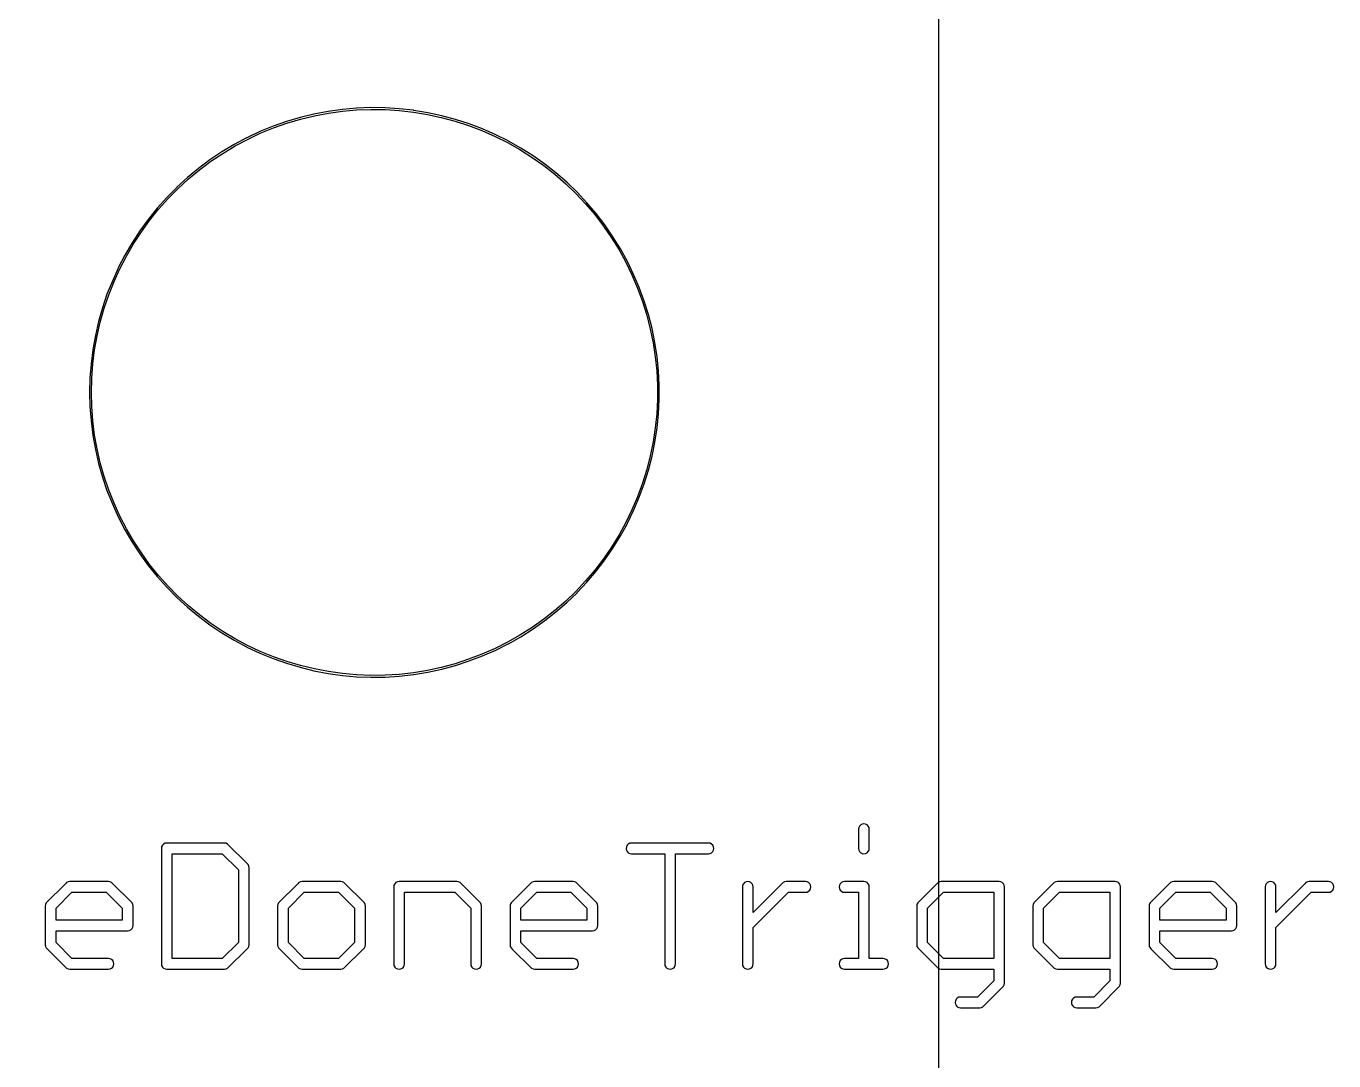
# Model space of a CAD drawing. Extents: x 3 to 69, y 0 to 129.
# Drawn here: x 50.47 to 68.89, y 29.84 to 44.42 of the extents above; entities that cross this region are included whole.
import ezdxf

# ---------------------------------------------------------------- set-up
doc = ezdxf.new("R2010")
doc.units = 0

msp = doc.modelspace()

# ---------------------------------------------------------------- linework, layer by layer
at = {"color": 34, "true_color": 0x008000}
for points in [[(2.7051, 0.3175, 0), (63.32474, 0.3175, 0), (63.32474, 128.81864, 0), (2.7051, 128.81864, 0), (2.7051, 0.3175, 0)], [(55.12307, 43.26382, 0), (54.92242, 43.24604, 0), (54.7243, 43.2181, 0), (54.72037, 43.21747, 0), (54.52225, 43.17937, 0), (54.32667, 43.13111, 0), (54.13363, 43.07523, 0), (53.94567, 43.00919, 0), (53.75771, 42.93299, 0), (53.57737, 42.84663, 0), (53.57383, 42.84483, 0), (53.39603, 42.75085, 0), (53.22331, 42.64671, 0), (53.05567, 42.53495, 0), (52.89565, 42.41303, 0), (52.74071, 42.28603, 0), (52.59085, 42.14887, 0), (52.58804, 42.14606, 0), (52.44834, 42.00382, 0), (52.31372, 41.85396, 0), (52.18672, 41.69648, 0), (52.06988, 41.53392, 0), (51.96066, 41.36628, 0), (51.85906, 41.19356, 0), (51.76508, 41.01321, 0), (51.76328, 41.00968, 0), (51.682, 40.8268, 0), (51.6058, 40.64138, 0), (51.5423, 40.45088, 0), (51.48642, 40.25784, 0), (51.44324, 40.06226, 0), (51.40768, 39.86414, 0), (51.40705, 39.86022, 0), (51.38166, 39.65955, 0), (51.36642, 39.4589, 0), (51.36134, 39.25824, 0), (51.36642, 39.05758, 0), (51.38166, 38.85692, 0), (51.40705, 38.65625, 0), (51.40768, 38.65233, 0), (51.44324, 38.45421, 0), (51.48642, 38.25862, 0), (51.5423, 38.06559, 0), (51.6058, 37.87509, 0), (51.682, 37.68967, 0), (51.76328, 37.50679, 0), (51.76508, 37.50325, 0), (51.85906, 37.32291, 0), (51.96066, 37.15019, 0), (52.06988, 36.98255, 0), (52.18672, 36.81998, 0), (52.31372, 36.6625, 0), (52.44834, 36.51265, 0), (52.58804, 36.37041, 0), (52.59085, 36.3676, 0), (52.74071, 36.23044, 0), (52.89565, 36.10344, 0), (53.05567, 35.98152, 0), (53.22331, 35.86976, 0), (53.39603, 35.76562, 0), (53.57383, 35.67163, 0), (53.57737, 35.66984, 0), (53.75771, 35.58348, 0), (53.94567, 35.50728, 0), (54.13363, 35.44124, 0), (54.32667, 35.38536, 0), (54.52225, 35.3371, 0), (54.72037, 35.299, 0), (54.7243, 35.29838, 0), (54.92242, 35.27042, 0), (55.12307, 35.25266, 0), (55.32374, 35.24503, 0), (55.52439, 35.24758, 0), (55.72506, 35.26027, 0), (55.92572, 35.28313, 0), (55.92964, 35.28376, 0), (56.12776, 35.31678, 0), (56.32334, 35.35996, 0), (56.51892, 35.41076, 0), (56.70942, 35.47426, 0), (56.89738, 35.54538, 0), (57.0828, 35.62666, 0), (57.2606, 35.71556, 0), (57.26414, 35.71736, 0), (57.4394, 35.81642, 0), (57.60958, 35.92564, 0), (57.77468, 36.04247, 0), (57.93216, 36.1644, 0), (58.08456, 36.29648, 0), (58.22934, 36.43618, 0), (58.23215, 36.43898, 0), (58.36931, 36.5863, 0), (58.49885, 36.7387, 0), (58.62077, 36.89873, 0), (58.73507, 37.06383, 0), (58.84175, 37.23655, 0), (58.93827, 37.41181, 0), (58.94007, 37.41534, 0), (59.02643, 37.59568, 0), (59.10517, 37.78111, 0), (59.17629, 37.97161, 0), (59.23471, 38.16211, 0), (59.28551, 38.35769, 0), (59.32615, 38.55327, 0), (59.32678, 38.5572, 0), (59.35726, 38.75786, 0), (59.37758, 38.95597, 0), (59.38774, 39.15664, 0), (59.38774, 39.35984, 0), (59.37758, 39.56049, 0), (59.35726, 39.7586, 0), (59.32678, 39.95926, 0), (59.32615, 39.9632, 0), (59.28551, 40.15878, 0), (59.23471, 40.35436, 0), (59.17629, 40.54486, 0), (59.10517, 40.73536, 0), (59.02643, 40.92078, 0), (58.94007, 41.10112, 0), (58.93827, 41.10466, 0), (58.84175, 41.27991, 0), (58.73507, 41.45264, 0), (58.62077, 41.61774, 0), (58.49885, 41.77776, 0), (58.36931, 41.93016, 0), (58.23215, 42.07748, 0), (58.22934, 42.08029, 0), (58.08456, 42.21999, 0), (57.93216, 42.35207, 0), (57.77468, 42.47399, 0), (57.60958, 42.59083, 0), (57.4394, 42.70005, 0), (57.26414, 42.79911, 0), (57.2606, 42.80091, 0), (57.0828, 42.88981, 0), (56.89738, 42.97109, 0), (56.70942, 43.04221, 0), (56.51892, 43.10571, 0), (56.32334, 43.15651, 0), (56.12776, 43.19969, 0), (55.92964, 43.23271, 0), (55.92572, 43.23334, 0), (55.72506, 43.2562, 0), (55.52439, 43.2689, 0), (55.32374, 43.27144, 0), (55.12307, 43.26382, 0)], [(55.72506, 35.28568, 0), (55.52439, 35.27297, 0), (55.32374, 35.27044, 0), (55.12307, 35.27806, 0), (54.92242, 35.29584, 0), (54.72671, 35.32344, 0), (54.5301, 35.36125, 0), (54.33452, 35.4095, 0), (54.14148, 35.46539, 0), (53.95352, 35.53143, 0), (53.76556, 35.60763, 0), (53.58645, 35.6934, 0), (53.41096, 35.78617, 0), (53.23824, 35.89031, 0), (53.0706, 36.00207, 0), (52.91058, 36.12399, 0), (52.75564, 36.25099, 0), (52.60628, 36.3877, 0), (52.46889, 36.52758, 0), (52.33427, 36.67743, 0), (52.20727, 36.83491, 0), (52.09043, 36.99748, 0), (51.98121, 37.16512, 0), (51.87961, 37.33784, 0), (51.78717, 37.51522, 0), (51.70615, 37.69751, 0), (51.62995, 37.88294, 0), (51.56645, 38.07344, 0), (51.51057, 38.26648, 0), (51.46739, 38.46206, 0), (51.43228, 38.65764, 0), (51.40706, 38.85692, 0), (51.39182, 39.05758, 0), (51.38674, 39.25824, 0), (51.39182, 39.4589, 0), (51.40706, 39.65955, 0), (51.43228, 39.85879, 0), (51.46739, 40.0544, 0), (51.51057, 40.24998, 0), (51.56645, 40.44303, 0), (51.62995, 40.63353, 0), (51.70615, 40.81895, 0), (51.78711, 41.00112, 0), (51.87961, 41.17863, 0), (51.98121, 41.35134, 0), (52.09043, 41.51899, 0), (52.20727, 41.68155, 0), (52.33427, 41.83903, 0), (52.46889, 41.98889, 0), (52.60628, 42.12877, 0), (52.75564, 42.26548, 0), (52.91058, 42.39248, 0), (53.0706, 42.5144, 0), (53.23824, 42.62616, 0), (53.41096, 42.7303, 0), (53.58665, 42.82317, 0), (53.76556, 42.90884, 0), (53.95352, 42.98504, 0), (54.14148, 43.05108, 0), (54.33452, 43.10696, 0), (54.5301, 43.15522, 0), (54.72672, 43.19303, 0), (54.92242, 43.22064, 0), (55.12307, 43.23842, 0), (55.32374, 43.24603, 0), (55.52439, 43.2435, 0), (55.72506, 43.23079, 0), (55.92525, 43.20798, 0), (56.11991, 43.17554, 0), (56.31549, 43.13236, 0), (56.51107, 43.08156, 0), (56.70157, 43.01806, 0), (56.88953, 42.94694, 0), (57.07495, 42.86566, 0), (57.24967, 42.7783, 0), (57.42447, 42.6795, 0), (57.59465, 42.57028, 0), (57.75975, 42.45344, 0), (57.91723, 42.33152, 0), (58.06963, 42.19944, 0), (58.2125, 42.06158, 0), (58.34876, 41.91523, 0), (58.4783, 41.76283, 0), (58.60022, 41.60281, 0), (58.71452, 41.43771, 0), (58.8212, 41.26498, 0), (58.91688, 41.09125, 0), (59.00228, 40.91293, 0), (59.08102, 40.72751, 0), (59.15214, 40.53701, 0), (59.21056, 40.34651, 0), (59.26136, 40.15093, 0), (59.30187, 39.956, 0), (59.33185, 39.7586, 0), (59.35218, 39.56049, 0), (59.36234, 39.35984, 0), (59.36234, 39.15664, 0), (59.35218, 38.95597, 0), (59.33185, 38.75786, 0), (59.30187, 38.5605, 0), (59.26136, 38.36554, 0), (59.21056, 38.16996, 0), (59.15214, 37.97946, 0), (59.08102, 37.78896, 0), (59.00228, 37.60354, 0), (58.91692, 37.42528, 0), (58.8212, 37.25148, 0), (58.71452, 37.07876, 0), (58.60022, 36.91366, 0), (58.4783, 36.75363, 0), (58.34876, 36.60123, 0), (58.21259, 36.45498, 0), (58.06963, 36.31703, 0), (57.91723, 36.18495, 0), (57.75975, 36.06303, 0), (57.59465, 35.94619, 0), (57.42447, 35.83697, 0), (57.24967, 35.73817, 0), (57.07495, 35.65081, 0), (56.88953, 35.56953, 0), (56.70157, 35.49841, 0), (56.51107, 35.43491, 0), (56.31549, 35.38411, 0), (56.11991, 35.34093, 0), (55.92525, 35.30849, 0), (55.72506, 35.28568, 0)], [(62.27063, 32.75584, 0), (62.29418, 32.75956, 0), (62.31542, 32.77039, 0), (62.33228, 32.78725, 0), (62.34311, 32.80849, 0), (62.34683, 32.83204, 0), (62.34683, 33.10382, 0), (62.34311, 33.12736, 0), (62.33228, 33.1486, 0), (62.31542, 33.16546, 0), (62.29418, 33.17629, 0), (62.27063, 33.18002, 0), (62.24709, 33.17629, 0), (62.22585, 33.16546, 0), (62.20899, 33.1486, 0), (62.19816, 33.12736, 0), (62.19443, 33.10382, 0), (62.19443, 32.83204, 0), (62.19816, 32.80849, 0), (62.20899, 32.78725, 0), (62.22585, 32.77039, 0), (62.24709, 32.75956, 0), (62.27063, 32.75584, 0)], [(52.44846, 32.90824, 0), (52.42491, 32.90451, 0), (52.40367, 32.89368, 0), (52.38681, 32.87682, 0), (52.37598, 32.85558, 0), (52.37226, 32.83204, 0), (52.37226, 31.20643, 0), (52.37598, 31.18289, 0), (52.38681, 31.16165, 0), (52.40367, 31.14479, 0), (52.42491, 31.13396, 0), (52.44846, 31.13023, 0), (53.26126, 31.13023, 0), (53.2848, 31.13396, 0), (53.30604, 31.14479, 0), (53.57782, 31.41403, 0), (53.59468, 31.43089, 0), (53.60551, 31.45213, 0), (53.60924, 31.47568, 0), (53.60924, 32.56026, 0), (53.60551, 32.58379, 0), (53.59468, 32.60504, 0), (53.30604, 32.89368, 0), (53.2848, 32.90451, 0), (53.26126, 32.90824, 0), (52.44846, 32.90824, 0)], [(58.99658, 32.90824, 0), (58.97303, 32.90451, 0), (58.95179, 32.89368, 0), (58.93493, 32.87682, 0), (58.9241, 32.85558, 0), (58.92038, 32.83204, 0), (58.9241, 32.80849, 0), (58.93493, 32.78725, 0), (58.95179, 32.77039, 0), (58.97303, 32.75956, 0), (58.99658, 32.75584, 0), (59.46394, 32.75584, 0), (59.46394, 31.20643, 0), (59.46766, 31.18289, 0), (59.47849, 31.16165, 0), (59.49535, 31.14479, 0), (59.51659, 31.13396, 0), (59.54014, 31.13023, 0), (59.56368, 31.13396, 0), (59.58492, 31.14479, 0), (59.60178, 31.16165, 0), (59.61261, 31.18289, 0), (59.61634, 31.20643, 0), (59.61634, 32.75584, 0), (60.08116, 32.75584, 0), (60.1047, 32.75956, 0), (60.12594, 32.77039, 0), (60.1428, 32.78725, 0), (60.15363, 32.80849, 0), (60.15736, 32.83204, 0), (60.15363, 32.85558, 0), (60.1428, 32.87682, 0), (60.12594, 32.89368, 0), (60.1047, 32.90451, 0), (60.08116, 32.90824, 0), (58.99658, 32.90824, 0)], [(53.23116, 31.28263, 0), (52.52466, 31.28263, 0), (52.52466, 32.75584, 0), (53.23102, 32.75584, 0), (53.45684, 32.53002, 0), (53.45684, 31.5062, 0), (53.23116, 31.28263, 0)], [(51.92082, 31.67498, 0), (51.94206, 31.68581, 0), (51.95892, 31.70267, 0), (51.96975, 31.72391, 0), (51.97348, 31.74746, 0), (51.97348, 32.01923, 0), (51.96975, 32.04278, 0), (51.95892, 32.06402, 0), (51.67028, 32.35266, 0), (51.64904, 32.36349, 0), (51.6255, 32.36722, 0), (51.08194, 32.36722, 0), (51.05839, 32.36349, 0), (51.03715, 32.35266, 0), (51.02029, 32.3358, 0), (50.75105, 32.06402, 0), (50.74022, 32.04278, 0), (50.7365, 32.01923, 0), (50.7365, 31.47568, 0), (50.74022, 31.45213, 0), (50.75105, 31.43089, 0), (51.03715, 31.14479, 0), (51.05839, 31.13396, 0), (51.08194, 31.13023, 0), (51.6255, 31.13023, 0), (51.64904, 31.13396, 0), (51.67028, 31.14479, 0), (51.68714, 31.16165, 0), (51.69797, 31.18289, 0), (51.7017, 31.20643, 0), (51.69797, 31.22998, 0), (51.68714, 31.25122, 0), (51.67028, 31.26808, 0), (51.64904, 31.27891, 0), (51.6255, 31.28263, 0), (51.11217, 31.28263, 0), (50.8889, 31.5059, 0), (50.8889, 31.67126, 0), (51.89728, 31.67126, 0), (51.92082, 31.67498, 0)], [(54.356, 32.36722, 0), (54.33245, 32.36349, 0), (54.31121, 32.35266, 0), (54.29435, 32.3358, 0), (54.02511, 32.06402, 0), (54.01428, 32.04278, 0), (54.01056, 32.01923, 0), (54.01056, 31.47568, 0), (54.01428, 31.45213, 0), (54.02511, 31.43089, 0), (54.31121, 31.14479, 0), (54.33245, 31.13396, 0), (54.356, 31.13023, 0), (54.89955, 31.13023, 0), (54.9231, 31.13396, 0), (54.94434, 31.14479, 0), (55.21612, 31.41403, 0), (55.23298, 31.43089, 0), (55.24381, 31.45213, 0), (55.24753, 31.47568, 0), (55.24753, 32.01923, 0), (55.24381, 32.04278, 0), (55.23298, 32.06402, 0), (54.94434, 32.35266, 0), (54.9231, 32.36349, 0), (54.89955, 32.36722, 0), (54.356, 32.36722, 0)], [(55.72252, 32.36722, 0), (55.69897, 32.36349, 0), (55.67773, 32.35266, 0), (55.66087, 32.3358, 0), (55.65004, 32.31456, 0), (55.64632, 32.29102, 0), (55.64632, 31.20643, 0), (55.65004, 31.18289, 0), (55.66087, 31.16165, 0), (55.67773, 31.14479, 0), (55.69897, 31.13396, 0), (55.72252, 31.13023, 0), (55.74606, 31.13396, 0), (55.7673, 31.14479, 0), (55.78416, 31.16165, 0), (55.79499, 31.18289, 0), (55.79872, 31.20643, 0), (55.79872, 32.21482, 0), (56.50507, 32.21482, 0), (56.7309, 31.989, 0), (56.7309, 31.20643, 0), (56.73462, 31.18289, 0), (56.74545, 31.16165, 0), (56.76231, 31.14479, 0), (56.78355, 31.13396, 0), (56.8071, 31.13023, 0), (56.83064, 31.13396, 0), (56.85188, 31.14479, 0), (56.86874, 31.16165, 0), (56.87957, 31.18289, 0), (56.8833, 31.20643, 0), (56.8833, 32.01923, 0), (56.87957, 32.04278, 0), (56.86874, 32.06402, 0), (56.5801, 32.35266, 0), (56.55886, 32.36349, 0), (56.53532, 32.36722, 0), (55.72252, 32.36722, 0)], [(58.46894, 31.67498, 0), (58.49018, 31.68581, 0), (58.50704, 31.70267, 0), (58.51787, 31.72391, 0), (58.5216, 31.74746, 0), (58.5216, 32.01923, 0), (58.51787, 32.04278, 0), (58.50704, 32.06402, 0), (58.2184, 32.35266, 0), (58.19716, 32.36349, 0), (58.17361, 32.36722, 0), (57.6326, 32.36722, 0), (57.60905, 32.36349, 0), (57.58781, 32.35266, 0), (57.29917, 32.06402, 0), (57.28834, 32.04278, 0), (57.28462, 32.01923, 0), (57.28462, 31.47568, 0), (57.28834, 31.45213, 0), (57.29917, 31.43089, 0), (57.31603, 31.41403, 0), (57.58781, 31.14479, 0), (57.60905, 31.13396, 0), (57.6326, 31.13023, 0), (58.17361, 31.13023, 0), (58.19716, 31.13396, 0), (58.2184, 31.14479, 0), (58.23526, 31.16165, 0), (58.24609, 31.18289, 0), (58.24981, 31.20643, 0), (58.24609, 31.22998, 0), (58.23526, 31.25122, 0), (58.2184, 31.26808, 0), (58.19716, 31.27891, 0), (58.17361, 31.28263, 0), (57.66269, 31.28263, 0), (57.43702, 31.50619, 0), (57.43702, 31.67126, 0), (58.4454, 31.67126, 0), (58.46894, 31.67498, 0)], [(60.63488, 31.13023, 0), (60.65842, 31.13396, 0), (60.67966, 31.14479, 0), (60.69652, 31.16165, 0), (60.70735, 31.18289, 0), (60.71108, 31.20643, 0), (60.71108, 31.7173, 0), (61.20629, 32.21482, 0), (61.44768, 32.21482, 0), (61.47122, 32.21853, 0), (61.49246, 32.22937, 0), (61.50932, 32.24622, 0), (61.52015, 32.26747, 0), (61.52388, 32.29102, 0), (61.52015, 32.31456, 0), (61.50932, 32.3358, 0), (61.49246, 32.35266, 0), (61.47122, 32.36349, 0), (61.44768, 32.36722, 0), (61.1759, 32.36722, 0), (61.15235, 32.36349, 0), (61.13111, 32.35266, 0), (61.11425, 32.3358, 0), (60.71108, 31.93074, 0), (60.71108, 32.29102, 0), (60.70735, 32.31456, 0), (60.69652, 32.3358, 0), (60.67966, 32.35266, 0), (60.65842, 32.36349, 0), (60.63488, 32.36722, 0), (60.61133, 32.36349, 0), (60.59009, 32.35266, 0), (60.57323, 32.3358, 0), (60.5624, 32.31456, 0), (60.55868, 32.29102, 0), (60.55868, 31.20643, 0), (60.5624, 31.18289, 0), (60.57323, 31.16165, 0), (60.59009, 31.14479, 0), (60.61133, 31.13396, 0), (60.63488, 31.13023, 0)], [(61.99886, 32.36722, 0), (61.97531, 32.36349, 0), (61.95407, 32.35266, 0), (61.93721, 32.3358, 0), (61.92638, 32.31456, 0), (61.92266, 32.29102, 0), (61.92638, 32.26747, 0), (61.93721, 32.24622, 0), (61.95407, 32.22937, 0), (61.97531, 32.21853, 0), (61.99886, 32.21482, 0), (62.19443, 32.21482, 0), (62.19443, 31.28263, 0), (61.99886, 31.28263, 0), (61.97531, 31.27891, 0), (61.95407, 31.26808, 0), (61.93721, 31.25122, 0), (61.92638, 31.22998, 0), (61.92266, 31.20643, 0), (61.92638, 31.18289, 0), (61.93721, 31.16165, 0), (61.95407, 31.14479, 0), (61.97531, 31.13396, 0), (61.99886, 31.13023, 0), (62.53988, 31.13023, 0), (62.56342, 31.13396, 0), (62.58466, 31.14479, 0), (62.60152, 31.16165, 0), (62.61235, 31.18289, 0), (62.61608, 31.20643, 0), (62.61235, 31.22998, 0), (62.60152, 31.25122, 0), (62.58466, 31.26808, 0), (62.56342, 31.27891, 0), (62.53988, 31.28263, 0), (62.34683, 31.28263, 0), (62.34683, 32.29102, 0), (62.34311, 32.31456, 0), (62.33228, 32.3358, 0), (62.31542, 32.35266, 0), (62.29418, 32.36349, 0), (62.27063, 32.36722, 0), (61.99886, 32.36722, 0)], [(64.23728, 30.88987, 0), (64.24811, 30.91111, 0), (64.25184, 30.93465, 0), (64.25184, 32.29102, 0), (64.24811, 32.31456, 0), (64.23728, 32.3358, 0), (64.22042, 32.35266, 0), (64.19918, 32.36349, 0), (64.17564, 32.36722, 0), (63.36029, 32.36722, 0), (63.33675, 32.36349, 0), (63.31551, 32.35266, 0), (63.29865, 32.3358, 0), (63.02941, 32.06402, 0), (63.01858, 32.04278, 0), (63.01486, 32.01923, 0), (63.01486, 31.47568, 0), (63.01858, 31.45213, 0), (63.02941, 31.43089, 0), (63.31551, 31.14479, 0), (63.33675, 31.13396, 0), (63.36029, 31.13023, 0), (64.09944, 31.13023, 0), (64.09944, 30.9649, 0), (63.87363, 30.73908, 0), (63.63207, 30.73908, 0), (63.60853, 30.73535, 0), (63.58729, 30.72452, 0), (63.57043, 30.70766, 0), (63.5596, 30.68642, 0), (63.55587, 30.66288, 0), (63.5596, 30.63933, 0), (63.57043, 30.61809, 0), (63.58729, 30.60123, 0), (63.60853, 30.5904, 0), (63.63207, 30.58668, 0), (63.90385, 30.58668, 0), (63.9274, 30.5904, 0), (63.94864, 30.60123, 0), (64.23728, 30.88987, 0)], [(65.87304, 30.88987, 0), (65.88387, 30.91111, 0), (65.8876, 30.93465, 0), (65.8876, 32.29102, 0), (65.88387, 32.31456, 0), (65.87304, 32.3358, 0), (65.85617, 32.35266, 0), (65.83494, 32.36349, 0), (65.8114, 32.36722, 0), (64.9986, 32.36722, 0), (64.97505, 32.36349, 0), (64.95381, 32.35266, 0), (64.66517, 32.06402, 0), (64.65434, 32.04278, 0), (64.65061, 32.01923, 0), (64.65061, 31.47568, 0), (64.65434, 31.45213, 0), (64.66517, 31.43089, 0), (64.68203, 31.41403, 0), (64.95381, 31.14479, 0), (64.97505, 31.13396, 0), (64.9986, 31.13023, 0), (65.7352, 31.13023, 0), (65.7352, 30.96489, 0), (65.50939, 30.73908, 0), (65.27038, 30.73908, 0), (65.24683, 30.73535, 0), (65.22559, 30.72452, 0), (65.20873, 30.70766, 0), (65.1979, 30.68642, 0), (65.19418, 30.66288, 0), (65.1979, 30.63933, 0), (65.20873, 30.61809, 0), (65.22559, 30.60123, 0), (65.24683, 30.5904, 0), (65.27038, 30.58668, 0), (65.53961, 30.58668, 0), (65.56316, 30.5904, 0), (65.5844, 30.60123, 0), (65.87304, 30.88987, 0)], [(67.47324, 31.67498, 0), (67.49448, 31.68581, 0), (67.51134, 31.70267, 0), (67.52217, 31.72391, 0), (67.52589, 31.74746, 0), (67.52589, 32.01923, 0), (67.52217, 32.04278, 0), (67.51134, 32.06402, 0), (67.2227, 32.35266, 0), (67.20146, 32.36349, 0), (67.17792, 32.36722, 0), (66.6369, 32.36722, 0), (66.61335, 32.36349, 0), (66.59211, 32.35266, 0), (66.30347, 32.06402, 0), (66.29264, 32.04278, 0), (66.28891, 32.01923, 0), (66.28891, 31.47568, 0), (66.29264, 31.45213, 0), (66.30347, 31.43089, 0), (66.32033, 31.41403, 0), (66.59211, 31.14479, 0), (66.61335, 31.13396, 0), (66.6369, 31.13023, 0), (67.17792, 31.13023, 0), (67.20146, 31.13396, 0), (67.2227, 31.14479, 0), (67.23956, 31.16165, 0), (67.25039, 31.18289, 0), (67.25412, 31.20643, 0), (67.25039, 31.22998, 0), (67.23956, 31.25122, 0), (67.2227, 31.26808, 0), (67.20146, 31.27891, 0), (67.17792, 31.28263, 0), (66.66699, 31.28263, 0), (66.44131, 31.50619, 0), (66.44131, 31.67126, 0), (67.44969, 31.67126, 0), (67.47324, 31.67498, 0)], [(68.00087, 31.13023, 0), (68.02442, 31.13396, 0), (68.04566, 31.14479, 0), (68.06252, 31.16165, 0), (68.07335, 31.18289, 0), (68.07707, 31.20643, 0), (68.07707, 31.71722, 0), (68.57468, 32.21482, 0), (68.81621, 32.21482, 0), (68.83976, 32.21853, 0), (68.861, 32.22937, 0), (68.87786, 32.24622, 0), (68.88869, 32.26747, 0), (68.89241, 32.29102, 0), (68.88869, 32.31456, 0), (68.87786, 32.3358, 0), (68.861, 32.35266, 0), (68.83976, 32.36349, 0), (68.81621, 32.36722, 0), (68.54443, 32.36722, 0), (68.52088, 32.36349, 0), (68.49965, 32.35266, 0), (68.48278, 32.3358, 0), (68.48277, 32.33578, 0), (68.07707, 31.93009, 0), (68.07707, 32.29102, 0), (68.07335, 32.31456, 0), (68.06252, 32.3358, 0), (68.04566, 32.35266, 0), (68.02442, 32.36349, 0), (68.00087, 32.36722, 0), (67.97732, 32.36349, 0), (67.95609, 32.35266, 0), (67.93922, 32.3358, 0), (67.9284, 32.31456, 0), (67.92467, 32.29102, 0), (67.92467, 31.20643, 0), (67.9284, 31.18289, 0), (67.93922, 31.16165, 0), (67.95609, 31.14479, 0), (67.97732, 31.13396, 0), (68.00087, 31.13023, 0)], [(51.82108, 31.82366, 0), (50.8889, 31.82366, 0), (50.8889, 31.98915, 0), (51.11247, 32.21482, 0), (51.59525, 32.21482, 0), (51.82108, 31.989, 0), (51.82108, 31.82366, 0)], [(54.86946, 31.28263, 0), (54.38623, 31.28263, 0), (54.16296, 31.5059, 0), (54.16296, 31.98915, 0), (54.38653, 32.21482, 0), (54.86931, 32.21482, 0), (55.09513, 31.98901, 0), (55.09513, 31.50619, 0), (54.86946, 31.28263, 0)], [(58.3692, 31.82366, 0), (57.43702, 31.82366, 0), (57.43702, 31.98901, 0), (57.66284, 32.21482, 0), (58.14337, 32.21482, 0), (58.3692, 31.989, 0), (58.3692, 31.82366, 0)], [(64.09944, 31.28263, 0), (63.39053, 31.28263, 0), (63.16726, 31.5059, 0), (63.16726, 31.98915, 0), (63.39083, 32.21482, 0), (64.09944, 32.21482, 0), (64.09944, 31.28263, 0)], [(65.7352, 31.28263, 0), (65.02869, 31.28263, 0), (64.80301, 31.5062, 0), (64.80301, 31.989, 0), (65.02883, 32.21482, 0), (65.7352, 32.21482, 0), (65.7352, 31.28263, 0)], [(67.37349, 31.82366, 0), (66.44131, 31.82366, 0), (66.44131, 31.98901, 0), (66.66713, 32.21482, 0), (67.14767, 32.21482, 0), (67.37349, 31.98901, 0), (67.37349, 31.82366, 0)]]:
    msp.add_polyline3d(points, close=True, dxfattribs=at)
at = {"color": 5, "true_color": 0x0000ff}
msp.add_polyline3d([(63.32474, 0.3175, 0), (63.32474, 31.14008, 0), (63.33675, 31.13396, 0), (63.36029, 31.13023, 0), (64.09944, 31.13023, 0), (64.09944, 30.9649, 0), (63.87363, 30.73908, 0), (63.63207, 30.73908, 0), (63.60853, 30.73535, 0), (63.58729, 30.72452, 0), (63.57043, 30.70766, 0), (63.5596, 30.68642, 0), (63.55587, 30.66288, 0), (63.5596, 30.63933, 0), (63.57043, 30.61809, 0), (63.58729, 30.60123, 0), (63.60853, 30.5904, 0), (63.63207, 30.58668, 0), (63.90385, 30.58668, 0), (63.9274, 30.5904, 0), (63.94864, 30.60123, 0), (64.23728, 30.88987, 0), (64.24811, 30.91111, 0), (64.25184, 30.93465, 0), (64.25184, 32.29102, 0), (64.24811, 32.31456, 0), (64.23728, 32.3358, 0), (64.22042, 32.35266, 0), (64.19918, 32.36349, 0), (64.17564, 32.36722, 0), (63.36029, 32.36722, 0), (63.33675, 32.36349, 0), (63.32474, 32.35737, 0), (63.32474, 46.51152, 0)], dxfattribs=at)
for points in [[(65.53961, 30.58668, 0), (65.56316, 30.5904, 0), (65.5844, 30.60123, 0), (65.87304, 30.88987, 0), (65.88387, 30.91111, 0), (65.8876, 30.93465, 0), (65.8876, 32.29102, 0), (65.88387, 32.31456, 0), (65.87304, 32.3358, 0), (65.85617, 32.35266, 0), (65.83494, 32.36349, 0), (65.8114, 32.36722, 0), (64.9986, 32.36722, 0), (64.97505, 32.36349, 0), (64.95381, 32.35266, 0), (64.66517, 32.06402, 0), (64.65434, 32.04278, 0), (64.65061, 32.01923, 0), (64.65061, 31.47568, 0), (64.65434, 31.45213, 0), (64.66517, 31.43089, 0), (64.68203, 31.41403, 0), (64.95381, 31.14479, 0), (64.97505, 31.13396, 0), (64.9986, 31.13023, 0), (65.7352, 31.13023, 0), (65.7352, 30.96489, 0), (65.50939, 30.73908, 0), (65.27038, 30.73908, 0), (65.24683, 30.73535, 0), (65.22559, 30.72452, 0), (65.20873, 30.70766, 0), (65.1979, 30.68642, 0), (65.19418, 30.66288, 0), (65.1979, 30.63933, 0), (65.20873, 30.61809, 0), (65.22559, 30.60123, 0), (65.24683, 30.5904, 0), (65.27038, 30.58668, 0), (65.53961, 30.58668, 0)], [(67.17792, 31.13023, 0), (67.20146, 31.13396, 0), (67.2227, 31.14479, 0), (67.23956, 31.16165, 0), (67.25039, 31.18289, 0), (67.25412, 31.20643, 0), (67.25039, 31.22998, 0), (67.23956, 31.25122, 0), (67.2227, 31.26808, 0), (67.20146, 31.27891, 0), (67.17792, 31.28263, 0), (66.66699, 31.28263, 0), (66.44131, 31.50619, 0), (66.44131, 31.67126, 0), (67.44969, 31.67126, 0), (67.47324, 31.67498, 0), (67.49448, 31.68581, 0), (67.51134, 31.70267, 0), (67.52217, 31.72391, 0), (67.52589, 31.74746, 0), (67.52589, 32.01923, 0), (67.52217, 32.04278, 0), (67.51134, 32.06402, 0), (67.2227, 32.35266, 0), (67.20146, 32.36349, 0), (67.17792, 32.36722, 0), (66.6369, 32.36722, 0), (66.61335, 32.36349, 0), (66.59211, 32.35266, 0), (66.30347, 32.06402, 0), (66.29264, 32.04278, 0), (66.28891, 32.01923, 0), (66.28891, 31.47568, 0), (66.29264, 31.45213, 0), (66.30347, 31.43089, 0), (66.32033, 31.41403, 0), (66.59211, 31.14479, 0), (66.61335, 31.13396, 0), (66.6369, 31.13023, 0), (67.17792, 31.13023, 0)], [(68.00087, 31.13023, 0), (68.02442, 31.13396, 0), (68.04566, 31.14479, 0), (68.06252, 31.16165, 0), (68.07335, 31.18289, 0), (68.07707, 31.20643, 0), (68.07707, 31.71722, 0), (68.57468, 32.21482, 0), (68.81621, 32.21482, 0), (68.83976, 32.21853, 0), (68.861, 32.22937, 0), (68.87786, 32.24622, 0), (68.88869, 32.26747, 0), (68.89241, 32.29102, 0), (68.88869, 32.31456, 0), (68.87786, 32.3358, 0), (68.861, 32.35266, 0), (68.83976, 32.36349, 0), (68.81621, 32.36722, 0), (68.54443, 32.36722, 0), (68.52088, 32.36349, 0), (68.49965, 32.35266, 0), (68.48278, 32.3358, 0), (68.48277, 32.33578, 0), (68.07707, 31.93009, 0), (68.07707, 32.29102, 0), (68.07335, 32.31456, 0), (68.06252, 32.3358, 0), (68.04566, 32.35266, 0), (68.02442, 32.36349, 0), (68.00087, 32.36722, 0), (67.97732, 32.36349, 0), (67.95609, 32.35266, 0), (67.93922, 32.3358, 0), (67.9284, 32.31456, 0), (67.92467, 32.29102, 0), (67.92467, 31.20643, 0), (67.9284, 31.18289, 0), (67.93922, 31.16165, 0), (67.95609, 31.14479, 0), (67.97732, 31.13396, 0), (68.00087, 31.13023, 0)]]:
    msp.add_polyline3d(points, close=True, dxfattribs=at)

doc.saveas('drawing.dxf')
